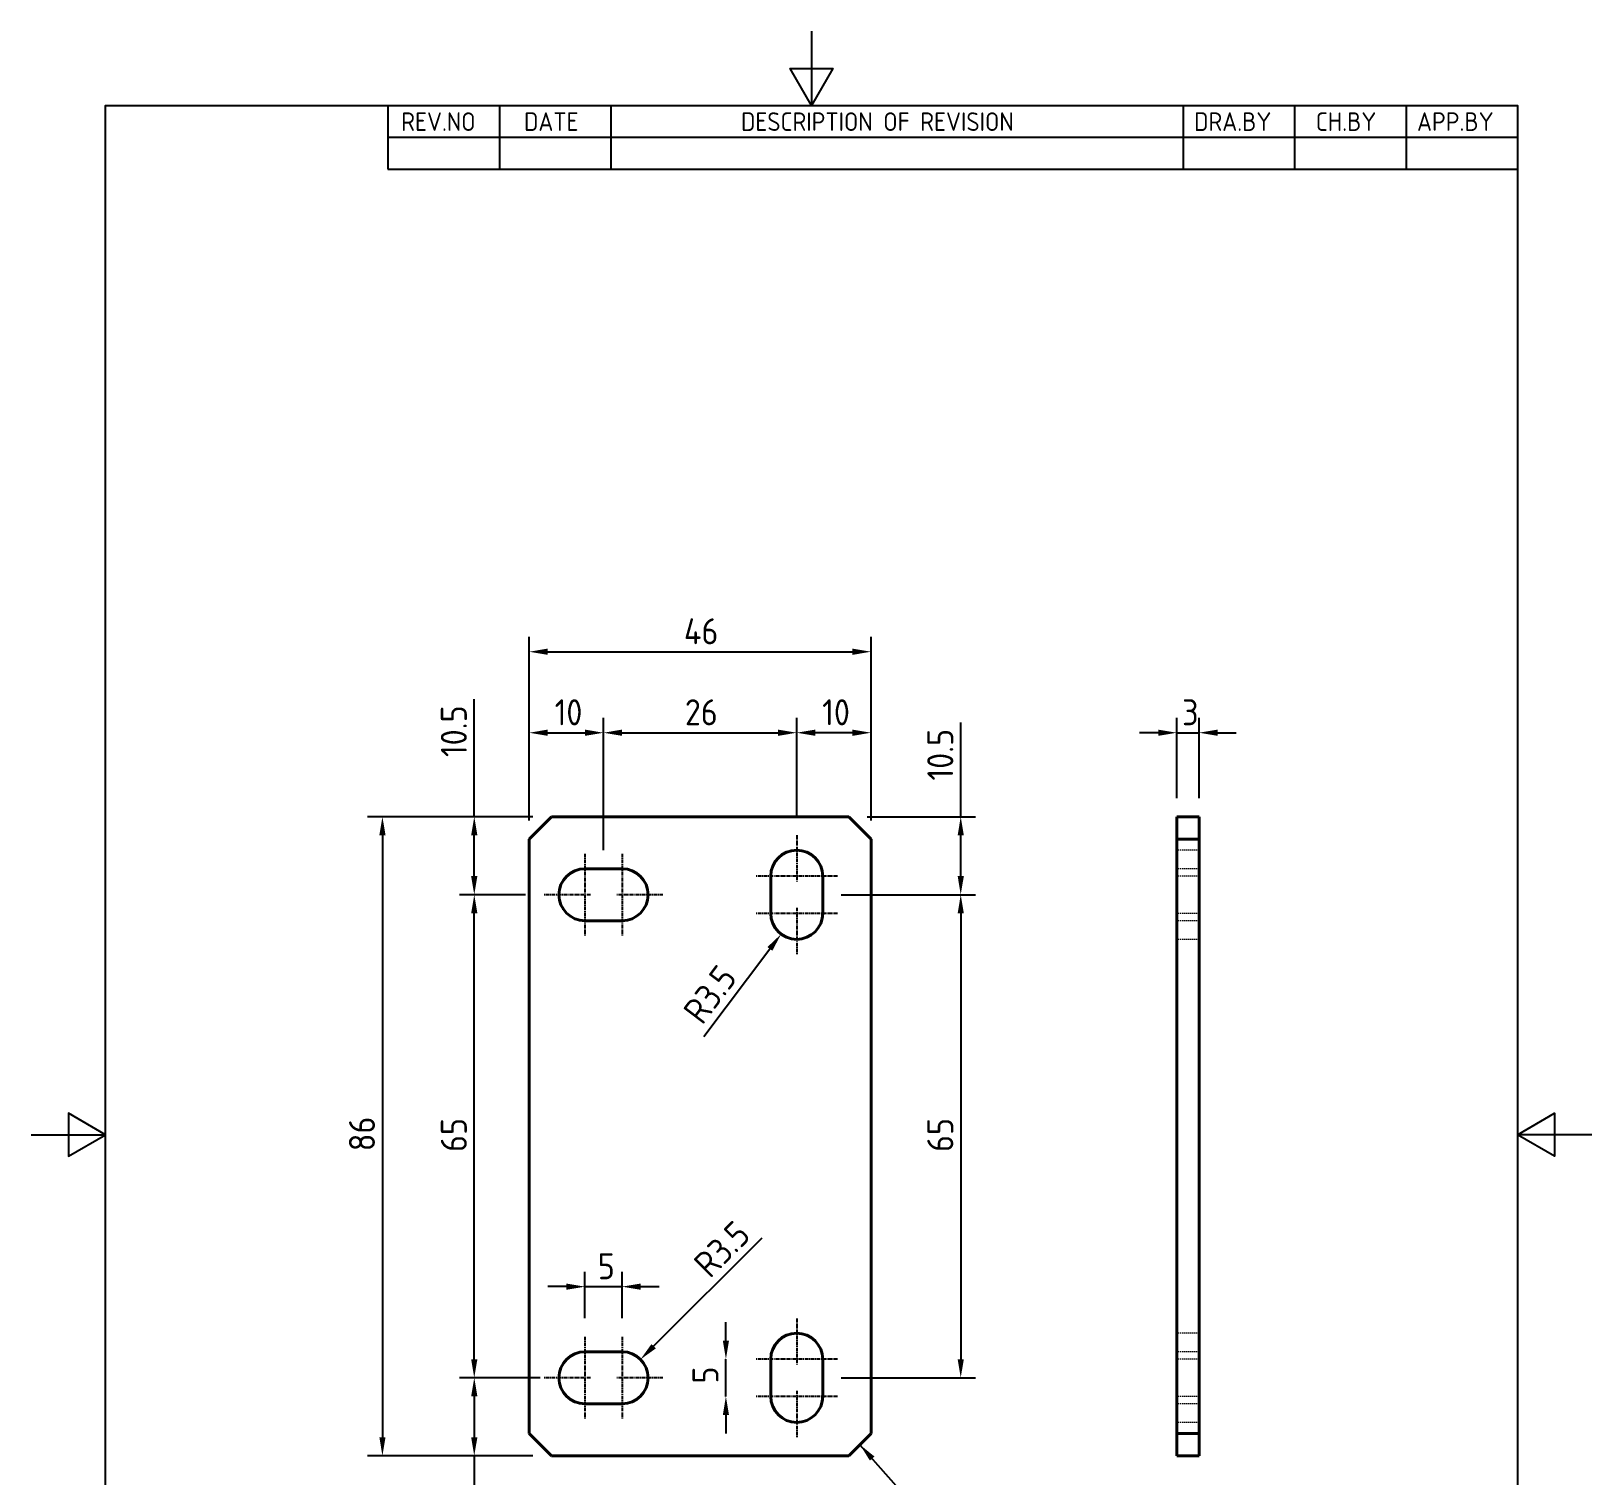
# Model space of a CAD drawing. Header units: millimetres. Extents: x 0 to 210, y 0 to 297.
# Drawn here: x 0 to 210, y 102.6 to 297 of the extents above; entities that cross this region are included whole.
import ezdxf

# ---------------------------------------------------------------- set-up
doc = ezdxf.new("R2010")
doc.units = ezdxf.units.MM
doc.linetypes.add('CHAIN', pattern=[0.7087, 0.4724, -0.0591, 0.1181, -0.0591])
doc.linetypes.add('DASHED', pattern=[0.2067, 0.1654, -0.0413])
doc.layers.get('0').update_dxf_attribs({"color": 3, "lineweight": 25, "true_color": 0x00ff00})
for name, color, linetype, lineweight, true_color in [('가려진 것(ISO)', 2, 'DASHED', 18, 0xffff00), ('가려진 좁은 것(ISO)', 2, 'DASHED', 18, 0xffff00), ('가시적인 것(ISO)', 3, 'Continuous', 40, 0x00ff00), ('기호(ISO)', 5, 'Continuous', 25, 0x0000ff), ('중심 표식(ISO)', 1, 'Continuous', 25, 0xff0000), ('치수(ISO)', 2, 'Continuous', 25, 0xffff00)]:
    doc.layers.add(name, color=color, linetype=linetype, lineweight=lineweight, true_color=true_color)
doc.layers.add('경계(ISO)', color=7, linetype='Continuous', lineweight=25)
doc.styles.add('ISO ProportionalPSTEK', font='isocp.shx')
doc.styles.add('치수 텍스트_PSTEK_POSCO', font='isocp.shx')
doc.dimstyles.new('치수_PSTEK_POSCO', dxfattribs={"dimtxt": 3.5, "dimasz": 2.5, "dimexe": 2, "dimexo": 2.5, "dimgap": 1, "dimtad": 1, "dimrnd": 1e-08, "dimdsep": 46, "dimtxsty": '치수 텍스트_PSTEK_POSCO', "dimcen": 0.09, "dimdle": 10, "dimclrd": 7, "dimclre": 7, "dimclrt": 2, "dimadec": 1, "dimazin": 2, "dimtfac": 1, "dimtmove": 0, "dimatfit": 3, "dimfxl": 1, "dimtolj": 1, "dimlwd": -1, "dimlwe": -1, "dimarcsym": 0})
doc.dimstyles.new('치수_PSTEK_POSCO$7', dxfattribs={"dimtxt": 3.5, "dimasz": 2.5, "dimexe": 2, "dimexo": 2.5, "dimgap": 1, "dimtad": 1, "dimrnd": 1e-08, "dimdsep": 46, "dimtxsty": '치수 텍스트_PSTEK_POSCO', "dimcen": 0.09, "dimdle": 10, "dimclrd": 7, "dimclre": 7, "dimclrt": 2, "dimadec": 1, "dimazin": 2, "dimtfac": 1, "dimtmove": 0, "dimatfit": 3, "dimfxl": 1, "dimtolj": 1, "dimlwd": -1, "dimlwe": -1, "dimarcsym": 0})

# ---------------------------------------------------------------- blocks, each defined once
blk = doc.blocks.new('경계 Default Border')
at = {"layer": '경계(ISO)', "flags": 128}
for points in [[(105, 297), (105, 287), (102.11, 292), (107.89, 292), (105, 287)], [(10, 10), (10, 287), (200, 287), (200, 10), (10, 10)], [(0, 148.5), (10, 148.5), (5, 151.39), (5, 145.61), (10, 148.5)], [(210, 148.5), (200, 148.5), (205, 151.39), (205, 145.61), (200, 148.5)]]:
    blk.add_lwpolyline(points, dxfattribs=at)
blk = doc.blocks.new('리비전 내역')
at = {"layer": '기호(ISO)'}
for p, q in [((48, 287), (200, 287)), ((48, 287), (48, 282.72)), ((63, 287), (63, 282.72)), ((78, 287), (78, 282.72)), ((155, 287), (155, 282.72)), ((170, 287), (170, 282.72)), ((185, 287), (185, 282.72)), ((200, 287), (200, 282.72)), ((48, 282.72), (200, 282.72)), ((48, 282.72), (48, 278.44)), ((63, 282.72), (63, 278.44)), ((78, 282.72), (78, 278.44)), ((155, 282.72), (155, 278.44)), ((170, 282.72), (170, 278.44)), ((185, 282.72), (185, 278.44)), ((200, 282.72), (200, 278.44)), ((48, 278.44), (200, 278.44))]:
    blk.add_line(p, q, dxfattribs=at)
at = {"layer": '기호(ISO)', "color": 2, "true_color": 0xffff00, "char_height": 2.5, "attachment_point": 7, "style": 'ISO ProportionalPSTEK'}
for s, insert in [('REV.NO', (49.79, 283.58)), ('DATE', (66.31, 283.58)), ('DESCRIPTION OF REVISION', (95.51, 283.58)), ('DRA.BY', (156.48, 283.58)), ('CH.BY', (172.86, 283.58)), ('APP.BY', (186.48, 283.58))]:
    blk.add_mtext(s, dxfattribs=dict(at, insert=insert))
blk = doc.blocks.new('*D22')
at = {"layer": 'Defpoints', "color": 0, "transparency": 16777216}
for p in [(77.01, 202.6), (67.01, 188.3), (77.01, 184.3)]:
    blk.add_point(p, dxfattribs=at)
at = {"layer": '치수(ISO)', "color": 7, "transparency": 16777216}
for p, q in [((67.01, 190.8), (67.01, 204.6)), ((77.01, 186.8), (77.01, 204.6)), ((69.51, 202.6), (74.51, 202.6))]:
    blk.add_line(p, q, dxfattribs=at)
for points in [[(69.51, 203.02), (69.51, 202.18), (67.01, 202.6)], [(74.51, 203.02), (74.51, 202.18), (77.01, 202.6)]]:
    blk.add_solid(points, dxfattribs=at)
at = {"layer": '치수(ISO)', "color": 2, "transparency": 16777216, "insert": (70.44, 205.35), "char_height": 3.5, "attachment_point": 4, "style": '치수 텍스트_PSTEK_POSCO'}
blk.add_mtext('\\A1;10', dxfattribs=at)
blk = doc.blocks.new('*D23')
at = {"layer": 'Defpoints', "color": 0, "transparency": 16777216}
for p in [(103.01, 202.6), (103.01, 188.8), (77.01, 184.3)]:
    blk.add_point(p, dxfattribs=at)
at = {"layer": '치수(ISO)', "color": 7, "transparency": 16777216}
for p, q in [((77.01, 186.8), (77.01, 204.6)), ((103.01, 191.3), (103.01, 204.6)), ((79.51, 202.6), (100.51, 202.6))]:
    blk.add_line(p, q, dxfattribs=at)
for points in [[(79.51, 203.02), (79.51, 202.18), (77.01, 202.6)], [(100.51, 203.02), (100.51, 202.18), (103.01, 202.6)]]:
    blk.add_solid(points, dxfattribs=at)
at = {"layer": '치수(ISO)', "color": 2, "transparency": 16777216, "insert": (87.96, 205.35), "char_height": 3.5, "attachment_point": 4, "style": '치수 텍스트_PSTEK_POSCO'}
blk.add_mtext('\\A1;26', dxfattribs=at)
blk = doc.blocks.new('*D24')
at = {"layer": 'Defpoints', "color": 0, "transparency": 16777216}
for p in [(103.01, 202.6), (103.01, 188.8), (113.01, 188.3)]:
    blk.add_point(p, dxfattribs=at)
at = {"layer": '치수(ISO)', "color": 7, "transparency": 16777216}
for p, q in [((103.01, 191.3), (103.01, 204.6)), ((113.01, 190.8), (113.01, 204.6)), ((110.51, 202.6), (105.51, 202.6))]:
    blk.add_line(p, q, dxfattribs=at)
for points in [[(105.51, 203.02), (105.51, 202.18), (103.01, 202.6)], [(110.51, 203.02), (110.51, 202.18), (113.01, 202.6)]]:
    blk.add_solid(points, dxfattribs=at)
at = {"layer": '치수(ISO)', "color": 2, "transparency": 16777216, "insert": (106.44, 205.35), "char_height": 3.5, "attachment_point": 4, "style": '치수 텍스트_PSTEK_POSCO'}
blk.add_mtext('\\A1;10', dxfattribs=at)
blk = doc.blocks.new('*D25')
at = {"layer": 'Defpoints', "color": 0, "transparency": 16777216}
for p in [(59.62, 115.8), (71.01, 115.8), (70.01, 105.3)]:
    blk.add_point(p, dxfattribs=at)
at = {"layer": '치수(ISO)', "color": 7, "transparency": 16777216}
for p, q in [((68.51, 115.8), (57.62, 115.8)), ((59.62, 113.3), (59.62, 107.8)), ((67.51, 105.3), (57.62, 105.3)), ((59.62, 105.3), (59.62, 93.43))]:
    blk.add_line(p, q, dxfattribs=at)
for points in [[(59.2, 113.3), (60.04, 113.3), (59.62, 115.8)], [(59.2, 107.8), (60.04, 107.8), (59.62, 105.3)]]:
    blk.add_solid(points, dxfattribs=at)
at = {"layer": '치수(ISO)', "color": 2, "transparency": 16777216, "insert": (56.87, 94.43), "char_height": 3.5, "attachment_point": 4, "rotation": 90, "style": '치수 텍스트_PSTEK_POSCO'}
blk.add_mtext('\\A1;10.5', dxfattribs=at)
blk = doc.blocks.new('*D26')
at = {"layer": 'Defpoints', "color": 0, "transparency": 16777216}
for p in [(59.62, 180.8), (69.01, 180.8), (69.01, 115.8)]:
    blk.add_point(p, dxfattribs=at)
at = {"layer": '치수(ISO)', "color": 7, "transparency": 16777216}
for p, q in [((66.51, 180.8), (57.62, 180.8)), ((59.62, 118.3), (59.62, 178.3)), ((66.51, 115.8), (57.62, 115.8))]:
    blk.add_line(p, q, dxfattribs=at)
for points in [[(59.2, 178.3), (60.04, 178.3), (59.62, 180.8)], [(59.2, 118.3), (60.04, 118.3), (59.62, 115.8)]]:
    blk.add_solid(points, dxfattribs=at)
at = {"layer": '치수(ISO)', "color": 2, "transparency": 16777216, "insert": (56.87, 146.19), "char_height": 3.5, "attachment_point": 4, "rotation": 90, "style": '치수 텍스트_PSTEK_POSCO'}
blk.add_mtext('\\A1;65', dxfattribs=at)
blk = doc.blocks.new('*D27')
at = {"layer": 'Defpoints', "color": 0, "transparency": 16777216}
for p in [(59.62, 191.3), (70.01, 191.3), (69.01, 180.8)]:
    blk.add_point(p, dxfattribs=at)
at = {"layer": '치수(ISO)', "color": 7, "transparency": 16777216}
for p, q in [((59.62, 191.3), (59.62, 207.12)), ((67.51, 191.3), (57.62, 191.3)), ((59.62, 183.3), (59.62, 188.8)), ((66.51, 180.8), (57.62, 180.8))]:
    blk.add_line(p, q, dxfattribs=at)
for points in [[(59.2, 188.8), (60.04, 188.8), (59.62, 191.3)], [(59.2, 183.3), (60.04, 183.3), (59.62, 180.8)]]:
    blk.add_solid(points, dxfattribs=at)
at = {"layer": '치수(ISO)', "color": 2, "transparency": 16777216, "insert": (56.87, 199.33), "char_height": 3.5, "attachment_point": 4, "rotation": 90, "style": '치수 텍스트_PSTEK_POSCO'}
blk.add_mtext('\\A1;10.5', dxfattribs=at)
blk = doc.blocks.new('*D28')
at = {"layer": 'Defpoints', "color": 0, "transparency": 16777216}
for p in [(113.01, 213.5), (67.01, 188.3), (113.01, 188.3)]:
    blk.add_point(p, dxfattribs=at)
at = {"layer": '치수(ISO)', "color": 7, "transparency": 16777216}
for p, q in [((67.01, 190.8), (67.01, 215.5)), ((113.01, 190.8), (113.01, 215.5)), ((69.51, 213.5), (110.51, 213.5))]:
    blk.add_line(p, q, dxfattribs=at)
for points in [[(69.51, 213.92), (69.51, 213.08), (67.01, 213.5)], [(110.51, 213.92), (110.51, 213.08), (113.01, 213.5)]]:
    blk.add_solid(points, dxfattribs=at)
at = {"layer": '치수(ISO)', "color": 2, "transparency": 16777216, "insert": (87.83, 216.25), "char_height": 3.5, "attachment_point": 4, "style": '치수 텍스트_PSTEK_POSCO'}
blk.add_mtext('\\A1;46', dxfattribs=at)
blk = doc.blocks.new('*D29')
at = {"layer": 'Defpoints', "color": 0, "transparency": 16777216}
for p in [(70.01, 191.3), (47.26, 105.3), (70.01, 105.3)]:
    blk.add_point(p, dxfattribs=at)
at = {"layer": '치수(ISO)', "color": 7, "transparency": 16777216}
for p, q in [((67.51, 191.3), (45.26, 191.3)), ((47.26, 188.8), (47.26, 107.8)), ((67.51, 105.3), (45.26, 105.3))]:
    blk.add_line(p, q, dxfattribs=at)
for points in [[(46.85, 188.8), (47.68, 188.8), (47.26, 191.3)], [(46.85, 107.8), (47.68, 107.8), (47.26, 105.3)]]:
    blk.add_solid(points, dxfattribs=at)
at = {"layer": '치수(ISO)', "color": 2, "transparency": 16777216, "insert": (44.51, 146.29), "char_height": 3.5, "attachment_point": 4, "rotation": 90, "style": '치수 텍스트_PSTEK_POSCO'}
blk.add_mtext('\\A1;86', dxfattribs=at)
blk = doc.blocks.new('*D30')
at = {"layer": 'Defpoints', "color": 0, "transparency": 16777216}
for p in [(79.51, 128.06), (74.51, 121.3), (79.51, 121.3)]:
    blk.add_point(p, dxfattribs=at)
at = {"layer": '치수(ISO)', "color": 7, "transparency": 16777216}
for p, q in [((74.51, 123.8), (74.51, 130.06)), ((79.51, 123.8), (79.51, 130.06)), ((72.01, 128.06), (69.51, 128.06)), ((74.51, 128.06), (79.51, 128.06)), ((82.01, 128.06), (84.51, 128.06))]:
    blk.add_line(p, q, dxfattribs=at)
for points in [[(72.01, 128.48), (72.01, 127.64), (74.51, 128.06)], [(82.01, 128.48), (82.01, 127.64), (79.51, 128.06)]]:
    blk.add_solid(points, dxfattribs=at)
at = {"layer": '치수(ISO)', "color": 2, "transparency": 16777216, "insert": (76.24, 130.81), "char_height": 3.5, "attachment_point": 4, "style": '치수 텍스트_PSTEK_POSCO'}
blk.add_mtext('\\A1;5', dxfattribs=at)
blk = doc.blocks.new('*D31')
at = {"layer": 'Defpoints', "color": 0, "transparency": 16777216}
for p in [(110.01, 191.3), (106.51, 180.8), (125.08, 180.8)]:
    blk.add_point(p, dxfattribs=at)
at = {"layer": '치수(ISO)', "color": 7, "transparency": 16777216}
for p, q in [((125.08, 191.3), (125.08, 203.97)), ((112.51, 191.3), (127.08, 191.3)), ((125.08, 183.3), (125.08, 188.8)), ((109.01, 180.8), (127.08, 180.8))]:
    blk.add_line(p, q, dxfattribs=at)
for points in [[(124.67, 188.8), (125.5, 188.8), (125.08, 191.3)], [(124.67, 183.3), (125.5, 183.3), (125.08, 180.8)]]:
    blk.add_solid(points, dxfattribs=at)
at = {"layer": '치수(ISO)', "color": 2, "transparency": 16777216, "insert": (122.33, 196.17), "char_height": 3.5, "attachment_point": 4, "rotation": 90, "style": '치수 텍스트_PSTEK_POSCO'}
blk.add_mtext('\\A1;10.5', dxfattribs=at)
blk = doc.blocks.new('*D32')
at = {"layer": 'Defpoints', "color": 0, "transparency": 16777216}
for p in [(106.51, 180.8), (106.51, 115.8), (125.08, 115.8)]:
    blk.add_point(p, dxfattribs=at)
at = {"layer": '치수(ISO)', "color": 7, "transparency": 16777216}
for p, q in [((109.01, 180.8), (127.08, 180.8)), ((125.08, 178.3), (125.08, 118.3)), ((109.01, 115.8), (127.08, 115.8))]:
    blk.add_line(p, q, dxfattribs=at)
for points in [[(124.67, 178.3), (125.5, 178.3), (125.08, 180.8)], [(124.67, 118.3), (125.5, 118.3), (125.08, 115.8)]]:
    blk.add_solid(points, dxfattribs=at)
at = {"layer": '치수(ISO)', "color": 2, "transparency": 16777216, "insert": (122.33, 146.19), "char_height": 3.5, "attachment_point": 4, "rotation": 90, "style": '치수 텍스트_PSTEK_POSCO'}
blk.add_mtext('\\A1;65', dxfattribs=at)
blk = doc.blocks.new('*D33')
at = {"layer": 'Defpoints', "color": 0, "transparency": 16777216}
for p in [(93.48, 118.3), (103.01, 118.3), (103.01, 113.3)]:
    blk.add_point(p, dxfattribs=at)
at = {"layer": '치수(ISO)', "color": 7, "transparency": 16777216}
for p, q in [((93.48, 120.8), (93.48, 123.3)), ((93.48, 113.3), (93.48, 118.3)), ((93.48, 110.8), (93.48, 108.3))]:
    blk.add_line(p, q, dxfattribs=at)
for points in [[(93.07, 120.8), (93.9, 120.8), (93.48, 118.3)], [(93.07, 110.8), (93.9, 110.8), (93.48, 113.3)]]:
    blk.add_solid(points, dxfattribs=at)
at = {"layer": '치수(ISO)', "color": 2, "transparency": 16777216, "insert": (90.73, 115.02), "char_height": 3.5, "attachment_point": 4, "rotation": 90, "style": '치수 텍스트_PSTEK_POSCO'}
blk.add_mtext('\\A1;5', dxfattribs=at)
blk = doc.blocks.new('*D34')
at = {"layer": 'Defpoints', "color": 0, "transparency": 16777216}
for p in [(81.99, 118.27), (79.51, 115.8)]:
    blk.add_point(p, dxfattribs=at)
at = {"layer": '치수(ISO)', "color": 7, "transparency": 16777216}
blk.add_line((98.31, 134.59), (83.76, 120.04), dxfattribs=at)
blk.add_solid([(83.46, 120.33), (84.05, 119.75), (81.99, 118.27)], dxfattribs=at)
at = {"layer": '치수(ISO)', "color": 2, "transparency": 16777216, "insert": (90.11, 130.28), "char_height": 3.5, "attachment_point": 4, "rotation": 45, "style": '치수 텍스트_PSTEK_POSCO'}
blk.add_mtext('\\A1;R3.5', dxfattribs=at)
blk = doc.blocks.new('*D35')
at = {"layer": 'Defpoints', "color": 0, "transparency": 16777216}
for p in [(103.01, 178.3), (100.91, 175.5)]:
    blk.add_point(p, dxfattribs=at)
at = {"layer": '치수(ISO)', "color": 7, "transparency": 16777216}
blk.add_line((90.52, 161.73), (99.4, 173.51), dxfattribs=at)
blk.add_solid([(99.07, 173.76), (99.73, 173.26), (100.91, 175.5)], dxfattribs=at)
at = {"layer": '치수(ISO)', "color": 2, "transparency": 16777216, "insert": (88.92, 164.19), "char_height": 3.5, "attachment_point": 4, "rotation": 52.9692, "style": '치수 텍스트_PSTEK_POSCO'}
blk.add_mtext('\\A1;R3.5', dxfattribs=at)
blk = doc.blocks.new('*D36')
at = {"layer": 'Defpoints', "color": 0, "transparency": 16777216}
for p in [(157.15, 202.6), (154.15, 191.3), (157.15, 191.3)]:
    blk.add_point(p, dxfattribs=at)
at = {"layer": '치수(ISO)', "color": 7, "transparency": 16777216}
for p, q in [((154.15, 193.8), (154.15, 204.6)), ((157.15, 193.8), (157.15, 204.6)), ((151.65, 202.6), (149.15, 202.6)), ((154.15, 202.6), (157.15, 202.6)), ((159.65, 202.6), (162.15, 202.6))]:
    blk.add_line(p, q, dxfattribs=at)
for points in [[(151.65, 203.02), (151.65, 202.18), (154.15, 202.6)], [(159.65, 203.02), (159.65, 202.18), (157.15, 202.6)]]:
    blk.add_solid(points, dxfattribs=at)
at = {"layer": '치수(ISO)', "color": 2, "transparency": 16777216, "insert": (154.87, 205.35), "char_height": 3.5, "attachment_point": 4, "style": '치수 텍스트_PSTEK_POSCO'}
blk.add_mtext('\\A1;3', dxfattribs=at)

msp = doc.modelspace()

# ---------------------------------------------------------------- linework, layer by layer
at = {"layer": '가려진 것(ISO)'}
for p, q in [((157.146, 186.797), (154.146, 186.797)), ((157.146, 184.297), (154.146, 184.297)), ((157.146, 177.297), (154.146, 177.297)), ((157.146, 174.797), (154.146, 174.797)), ((157.146, 121.797), (154.146, 121.797)), ((157.146, 119.297), (154.146, 119.297)), ((157.146, 112.297), (154.146, 112.297)), ((157.146, 109.797), (154.146, 109.797))]:
    msp.add_line(p, q, dxfattribs=at)
at = {"layer": '가려진 좁은 것(ISO)'}
for p, q in [((157.146, 183.297), (154.146, 183.297)), ((157.146, 178.297), (154.146, 178.297)), ((157.146, 118.297), (154.146, 118.297)), ((157.146, 113.297), (154.146, 113.297))]:
    msp.add_line(p, q, dxfattribs=at)
at = {"layer": '가시적인 것(ISO)'}
for p, q in [((67.013, 188.297), (70.013, 191.297)), ((110.013, 191.297), (70.013, 191.297)), ((110.013, 191.297), (113.013, 188.297)), ((154.146, 191.297), (154.146, 188.297)), ((157.146, 191.297), (154.146, 191.297)), ((157.146, 188.297), (157.146, 191.297)), ((67.013, 188.297), (67.013, 108.297)), ((113.013, 108.297), (113.013, 188.297)), ((154.146, 188.297), (157.146, 188.297)), ((154.146, 108.297), (154.146, 188.297)), ((157.146, 188.297), (157.146, 108.297)), ((74.513, 184.297), (79.513, 184.297)), ((99.513, 178.297), (99.513, 183.297)), ((106.513, 183.297), (106.513, 178.297)), ((79.513, 177.297), (74.513, 177.297)), ((74.513, 119.297), (79.513, 119.297)), ((99.513, 113.297), (99.513, 118.297)), ((106.513, 118.297), (106.513, 113.297)), ((79.513, 112.297), (74.513, 112.297)), ((70.013, 105.297), (67.013, 108.297)), ((113.013, 108.297), (110.013, 105.297)), ((157.146, 108.297), (154.146, 108.297)), ((154.146, 108.297), (154.146, 105.297)), ((157.146, 105.297), (157.146, 108.297)), ((70.013, 105.297), (110.013, 105.297)), ((154.146, 105.297), (157.146, 105.297))]:
    msp.add_line(p, q, dxfattribs=at)
for centre, start, end in [((103.013, 183.297), 0, 180), ((74.513, 180.797), 90, 270), ((79.513, 180.797), 270, 90), ((103.013, 178.297), 180, 0), ((103.013, 118.297), 0, 180), ((74.513, 115.797), 90, 270), ((79.513, 115.797), 270, 90), ((103.013, 113.297), 180, 0)]:
    msp.add_arc(centre, 3.5, start, end, dxfattribs=at)
at = {"layer": '중심 표식(ISO)', "linetype": 'CHAIN'}
for p, q in [((103.013, 188.797), (103.013, 182.547)), ((74.513, 186.297), (74.513, 175.297)), ((79.513, 186.297), (79.513, 175.297)), ((108.513, 183.297), (97.513, 183.297)), ((75.263, 180.797), (69.013, 180.797)), ((85.013, 180.797), (78.763, 180.797)), ((103.013, 179.047), (103.013, 172.797)), ((108.513, 178.297), (97.513, 178.297)), ((103.013, 123.797), (103.013, 117.547)), ((74.513, 121.297), (74.513, 110.297)), ((79.513, 121.297), (79.513, 110.297)), ((108.513, 118.297), (97.513, 118.297)), ((75.263, 115.797), (69.013, 115.797)), ((85.013, 115.797), (78.763, 115.797)), ((103.013, 114.047), (103.013, 107.797)), ((108.513, 113.297), (97.513, 113.297))]:
    msp.add_line(p, q, dxfattribs=at)

# ---------------------------------------------------------------- block references
msp.add_blockref('경계 Default Border', (0, 0))
at = {"layer": '기호(ISO)'}
msp.add_blockref('리비전 내역', (0, 0), dxfattribs=at)

# ---------------------------------------------------------------- dimensions: what is measured, and where the dimension line sits
at = {"layer": '치수(ISO)', "color": 7}
for base, p1, p2, angle, override, picture, middle in [((113.013, 213.501), (67.013, 188.297), (113.013, 188.297), 180, {"dimdec": 2, "dimtp": 0, "dimtm": 0, "dimtdec": 2, "dimtofl": 0, "dimatfit": 1}, '*D28', (90.013, 213.501)), ((59.621, 191.297), (69.013, 180.797), (70.013, 191.297), 90, {"dimdec": 2, "dimtp": 0, "dimtm": 0, "dimtdec": 2, "dimtofl": 0, "dimatfit": 2}, '*D27', (59.621, 202.723)), ((77.013, 202.6), (67.013, 188.297), (77.013, 184.297), 180, {"dimdec": 2, "dimtp": 0, "dimtm": 0, "dimtdec": 2, "dimtofl": 0, "dimatfit": 1}, '*D22', (72.013, 202.6)), ((103.013, 202.6), (77.013, 184.297), (103.013, 188.797), 180, {"dimdec": 2, "dimtp": 0, "dimtm": 0, "dimtdec": 2, "dimtofl": 0, "dimatfit": 1}, '*D23', (90.013, 202.6)), ((157.146, 202.6), (154.146, 191.297), (157.146, 191.297), 180, {"dimdec": 2, "dimtp": 0, "dimtm": 0, "dimtdec": 2, "dimtofl": 1, "dimatfit": 1}, '*D36', (155.646, 202.6)), ((125.083, 180.797), (110.013, 191.297), (106.513, 180.797), 90, {"dimdec": 2, "dimtp": 0, "dimtm": 0, "dimtdec": 2, "dimtofl": 0, "dimatfit": 2}, '*D31', (125.083, 199.568)), ((47.265, 105.297), (70.013, 191.297), (70.013, 105.297), 90, {"dimdec": 2, "dimtp": 0, "dimtm": 0, "dimtdec": 2, "dimtofl": 0, "dimatfit": 1}, '*D29', (47.265, 148.297)), ((59.621, 180.797), (69.013, 115.797), (69.013, 180.797), 90, {"dimdec": 2, "dimtp": 0, "dimtm": 0, "dimtdec": 2, "dimtofl": 0, "dimatfit": 1}, '*D26', (59.621, 148.297)), ((125.083, 115.797), (106.513, 180.797), (106.513, 115.797), 90, {"dimdec": 2, "dimtp": 0, "dimtm": 0, "dimtdec": 2, "dimtofl": 0, "dimatfit": 1}, '*D32', (125.083, 148.297)), ((79.513, 128.059), (74.513, 121.297), (79.513, 121.297), 180, {"dimdec": 2, "dimtp": 0, "dimtm": 0, "dimtdec": 2, "dimtofl": 1, "dimatfit": 1}, '*D30', (77.013, 128.059)), ((93.485, 118.297), (103.013, 113.297), (103.013, 118.297), 90, {"dimdec": 2, "dimse1": 1, "dimse2": 1, "dimtp": 0, "dimtm": 0, "dimtdec": 2, "dimtofl": 1, "dimatfit": 1}, '*D33', (93.485, 115.797)), ((59.621, 115.797), (70.013, 105.297), (71.013, 115.797), 270, {"dimdec": 2, "dimtp": 0, "dimtm": 0, "dimtdec": 2, "dimtofl": 0, "dimatfit": 2}, '*D25', (59.621, 97.825))]:
    dim = msp.add_linear_dim(base=base, p1=p1, p2=p2, angle=angle, dimstyle='치수_PSTEK_POSCO', override=override, dxfattribs=at)
    dim.commit()
    dim.dimension.update_dxf_attribs({"geometry": picture, "text_midpoint": middle, "dimtype": 160})
dim = msp.add_linear_dim(base=(103.013, 202.6), p1=(113.013, 188.297), p2=(103.013, 188.797), dimstyle='치수_PSTEK_POSCO', override={"dimdec": 2, "dimtp": 0, "dimtm": 0, "dimtdec": 2, "dimtofl": 0, "dimatfit": 1}, dxfattribs=at)
dim.commit()
dim.dimension.update_dxf_attribs({"geometry": '*D24', "text_midpoint": (108.013, 202.6), "dimtype": 160})
for center, mpoint, picture, middle in [((103.013, 178.297), (100.905, 175.503), '*D35', (93.48, 165.661)), ((79.513, 115.797), (81.988, 118.272), '*D34', (94.825, 131.109))]:
    dim = msp.add_radius_dim(center=center, mpoint=mpoint, dimstyle='치수_PSTEK_POSCO', override={"dimdec": 2, "dimcen": 0, "dimtp": 0, "dimtm": 0, "dimtdec": 2, "dimtofl": 0}, dxfattribs=at)
    dim.commit()
    dim.dimension.update_dxf_attribs({"geometry": picture, "text_midpoint": middle, "dimtype": 164})

# ---------------------------------------------------------------- leaders
at = {"layer": '기호(ISO)', "color": 7, "annotation_type": 0, "has_hookline": 1, "hookline_direction": 0, "text_width": 4.158}
msp.add_leader([(111.513, 106.797), (119.147, 98.163), (121.647, 98.163)], dimstyle='치수_PSTEK_POSCO$7', override={"dimtad": 0}, dxfattribs=at)

doc.saveas('drawing.dxf')
